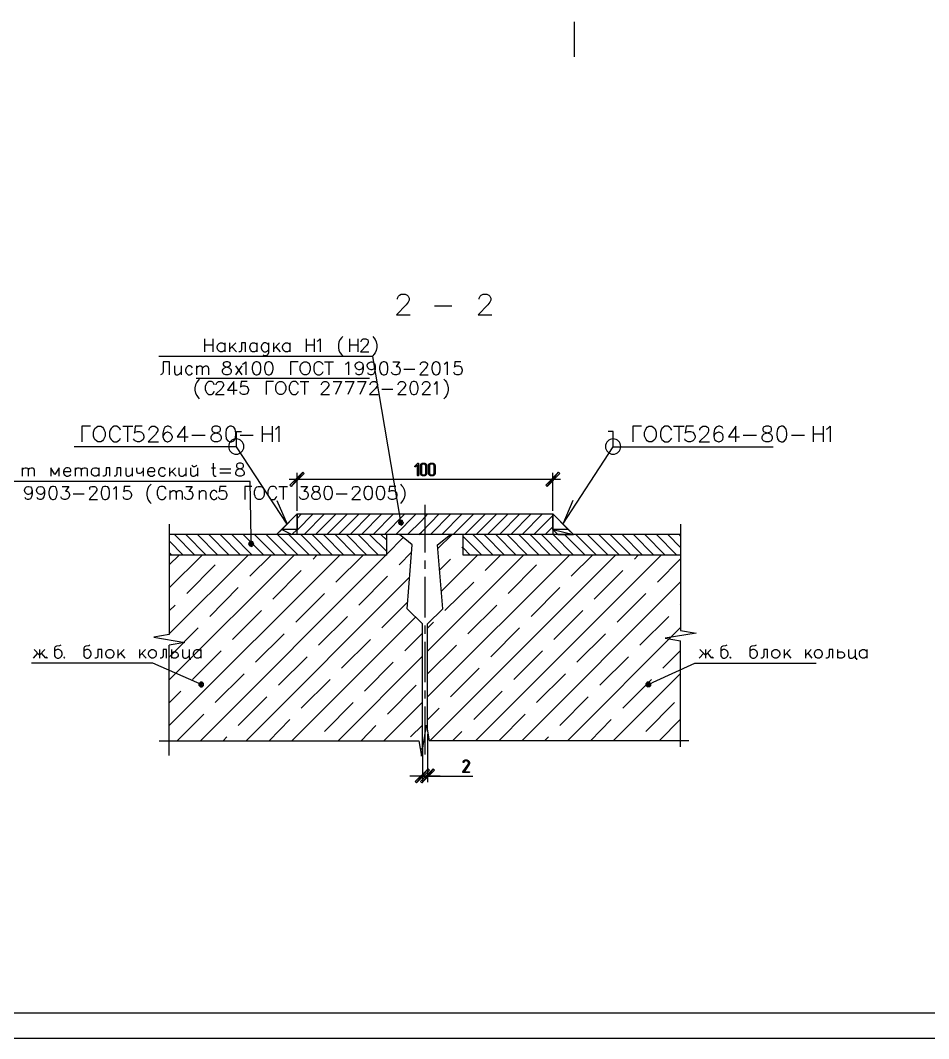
# Model space of a CAD drawing. Header units: millimetres. Extents: x 1 to 1188, y 1 to 840.
# Drawn here: x 806.7 to 984.4, y 0.7 to 200 of the extents above; entities that cross this region are included whole.
import ezdxf

# ---------------------------------------------------------------- set-up
doc = ezdxf.new("R2010")
doc.units = ezdxf.units.MM
doc.layers.add('GEOMETRY', color=7, linetype='Continuous')
doc.layers.add('TEXT_OUTLINE', color=7, linetype='Continuous')

msp = doc.modelspace()

# ---------------------------------------------------------------- linework, layer by layer
at = {"layer": 'GEOMETRY'}
for points in [[(1188.16, 0.71), (0.83, 0.71), (0.83, 840.05)], [(915.11, 199.65), (915.11, 192.86)], [(880.5, 145.42), (880.5, 145.61), (880.69, 145.99), (880.88, 146.18), (881.26, 146.38), (882.02, 146.38), (882.4, 146.18), (882.59, 145.99), (882.78, 145.61), (882.78, 145.23), (882.59, 144.85), (882.21, 144.28), (880.31, 142.37), (882.98, 142.37)], [(896.5, 145.42), (896.5, 145.61), (896.69, 145.99), (896.88, 146.18), (897.26, 146.38), (898.02, 146.38), (898.41, 146.18), (898.6, 145.99), (898.79, 145.61), (898.79, 145.23), (898.6, 144.85), (898.21, 144.28), (896.31, 142.37), (898.98, 142.37)], [(887.74, 144.09), (891.17, 144.09)], [(842.78, 137.68), (842.78, 135.13)], [(844.43, 135.13), (844.43, 137.68)], [(862.65, 137.68), (862.65, 135.13)], [(864.31, 135.13), (864.31, 137.68)], [(864.81, 137.17), (865.07, 137.29), (865.38, 137.68), (865.38, 135.13)], [(869.83, 138.12), (869.58, 137.87), (869.32, 137.55), (869.07, 137.04), (869, 136.47), (869, 135.96), (869.07, 135.39), (869.32, 134.94), (869.58, 134.56), (869.83, 134.31)], [(871.1, 137.68), (871.1, 135.13)], [(872.81, 135.13), (872.81, 137.68)], [(873.39, 137.04), (873.39, 137.17), (873.51, 137.42), (873.64, 137.55), (873.83, 137.68), (874.34, 137.68), (874.59, 137.55), (874.72, 137.42), (874.78, 137.17), (874.78, 136.91), (874.72, 136.72), (874.47, 136.34), (873.26, 135.13), (874.91, 135.13)], [(875.67, 138.12), (875.86, 137.87), (876.12, 137.55), (876.37, 137.04), (876.5, 136.47), (876.5, 135.96), (876.37, 135.39), (876.12, 134.94), (875.86, 134.56), (875.67, 134.31)], [(842.78, 136.47), (844.43, 136.47)], [(846.72, 135.52), (846.46, 135.26), (846.21, 135.13), (845.89, 135.13), (845.64, 135.26), (845.38, 135.52), (845.26, 135.9), (845.26, 136.09), (845.38, 136.47), (845.64, 136.72), (845.89, 136.85), (846.21, 136.85), (846.46, 136.72), (846.72, 136.47)], [(846.72, 136.85), (846.72, 135.13)], [(847.67, 136.85), (847.67, 135.13)], [(848.88, 136.85), (847.67, 135.64)], [(848.11, 136.09), (849, 135.13)], [(850.78, 135.13), (850.78, 136.85), (850.02, 136.85), (850.02, 135.64), (849.95, 135.26), (849.7, 135.13), (849.45, 135.13)], [(853, 135.52), (852.81, 135.26), (852.56, 135.13), (852.18, 135.13), (851.92, 135.26), (851.86, 135.39), (851.73, 135.52), (851.61, 135.9), (851.61, 136.09), (851.73, 136.47), (851.92, 136.72), (852.18, 136.85), (852.56, 136.85), (852.81, 136.72), (853, 136.47)], [(853, 136.85), (853, 135.13)], [(855.29, 136.47), (855.16, 136.6), (855.03, 136.72), (854.78, 136.85), (854.46, 136.85), (854.21, 136.72), (853.96, 136.47), (853.83, 136.09), (853.83, 135.9), (853.96, 135.52), (854.21, 135.26), (854.46, 135.13), (854.78, 135.13), (855.03, 135.26), (855.29, 135.52)], [(855.29, 136.85), (855.29, 134.94), (855.16, 134.56), (855.03, 134.44), (854.78, 134.31), (854.46, 134.31), (854.21, 134.44)], [(856.24, 136.85), (856.24, 135.13)], [(857.45, 136.85), (856.24, 135.64)], [(856.69, 136.09), (857.58, 135.13)], [(859.48, 135.52), (859.23, 135.26), (858.97, 135.13), (858.59, 135.13), (858.4, 135.26), (858.27, 135.39), (858.15, 135.52), (858.02, 135.9), (858.02, 136.09), (858.15, 136.47), (858.4, 136.72), (858.59, 136.85), (858.97, 136.85), (859.23, 136.72), (859.48, 136.47)], [(859.48, 136.85), (859.48, 135.13)], [(862.65, 136.47), (864.31, 136.47)], [(871.1, 136.47), (872.81, 136.47)], [(881.07, 102.18), (881.01, 102.69), (875.67, 134.18), (833.83, 134.18)], [(835.92, 130.63), (835.92, 133.17), (834.65, 133.17), (834.65, 131.13), (834.52, 130.88), (834.4, 130.75), (834.14, 130.63)], [(836.87, 132.34), (836.87, 131.13), (837, 130.75), (837.25, 130.63), (837.57, 130.63), (837.83, 130.75), (838.21, 131.13)], [(838.21, 132.34), (838.21, 130.63)], [(840.43, 131.96), (840.24, 132.21), (839.98, 132.34), (839.6, 132.34), (839.41, 132.21), (839.16, 131.96), (839.03, 131.58), (839.03, 131.39), (839.16, 131.01), (839.41, 130.75), (839.6, 130.63), (839.98, 130.63), (840.24, 130.75), (840.43, 131.01)], [(841.19, 132.34), (841.19, 130.63)], [(841.19, 131.83), (841.51, 132.21), (841.76, 132.34), (842.02, 132.34), (842.27, 132.21), (842.33, 131.83), (842.33, 130.63)], [(842.33, 131.83), (842.72, 132.21), (842.97, 132.34), (843.22, 132.34), (843.41, 132.21), (843.54, 131.83), (843.54, 130.63)], [(848.81, 132.34), (850.08, 130.63)], [(850.08, 132.34), (848.81, 130.63)], [(850.21, 132.66), (850.46, 132.79), (850.84, 133.17), (850.84, 130.63)], [(861.07, 133.17), (859.61, 133.17), (859.61, 130.63)], [(865.96, 132.53), (865.83, 132.79), (865.7, 132.91), (865.58, 133.04), (865.32, 133.17), (864.88, 133.17), (864.62, 133.04), (864.5, 132.91), (864.37, 132.79), (864.24, 132.53), (864.18, 132.21), (864.18, 131.58), (864.24, 131.26), (864.37, 131.01), (864.62, 130.75), (864.88, 130.63), (865.32, 130.63), (865.58, 130.75), (865.83, 131.01), (865.96, 131.26)], [(866.27, 133.17), (867.99, 133.17)], [(867.1, 133.17), (867.1, 130.63)], [(870.34, 132.66), (870.59, 132.79), (870.91, 133.17), (870.91, 130.63)], [(873.77, 132.34), (873.64, 131.96), (873.45, 131.71), (873.07, 131.58), (872.94, 131.58), (872.62, 131.71), (872.37, 131.96), (872.24, 132.34), (872.24, 132.47), (872.37, 132.79), (872.62, 133.04), (872.94, 133.17), (873.07, 133.17), (873.45, 133.04), (873.64, 132.79), (873.77, 132.34), (873.77, 131.71), (873.64, 131.13), (873.45, 130.75), (873.07, 130.63), (872.81, 130.63), (872.5, 130.75), (872.37, 131.01)], [(876.18, 132.34), (876.05, 131.96), (875.8, 131.71), (875.48, 131.58), (875.35, 131.58), (874.97, 131.71), (874.72, 131.96), (874.59, 132.34), (874.59, 132.47), (874.72, 132.79), (874.97, 133.04), (875.35, 133.17), (875.48, 133.17), (875.8, 133.04), (876.05, 132.79), (876.18, 132.34), (876.18, 131.71), (876.05, 131.13), (875.8, 130.75), (875.48, 130.63), (875.23, 130.63), (874.85, 130.75), (874.72, 131.01)], [(879.61, 133.17), (880.94, 133.17), (880.24, 132.21), (880.56, 132.21), (880.82, 132.09), (880.94, 131.96), (881.07, 131.58), (881.07, 131.39), (880.94, 131.01), (880.69, 130.75), (880.31, 130.63), (879.99, 130.63), (879.61, 130.75), (879.48, 130.88), (879.36, 131.13)], [(881.77, 131.71), (883.93, 131.71)], [(885.01, 132.53), (885.01, 132.66), (885.07, 132.91), (885.2, 133.04), (885.45, 133.17), (885.96, 133.17), (886.15, 133.04), (886.28, 132.91), (886.4, 132.66), (886.4, 132.47), (886.28, 132.21), (886.02, 131.83), (884.88, 130.63), (886.53, 130.63)], [(889.64, 132.66), (889.83, 132.79), (890.21, 133.17), (890.21, 130.63)], [(892.94, 133.17), (891.74, 133.17), (891.67, 132.09), (891.74, 132.21), (892.12, 132.34), (892.5, 132.34), (892.82, 132.21), (893.07, 131.96), (893.2, 131.58), (893.2, 131.39), (893.07, 131.01), (892.82, 130.75), (892.5, 130.63), (892.12, 130.63), (891.74, 130.75), (891.67, 130.88), (891.55, 131.13)], [(841.7, 129.74), (841.51, 129.48), (841.26, 129.17), (841, 128.66), (840.87, 128.09), (840.87, 127.58), (841, 127.01), (841.26, 126.56), (841.51, 126.18), (841.7, 125.93)], [(841.13, 129.93), (875.04, 129.93)], [(889.58, 129.74), (889.83, 129.48), (890.09, 129.17), (890.28, 128.66), (890.4, 128.09), (890.4, 127.58), (890.28, 127.01), (890.09, 126.56), (889.83, 126.18), (889.58, 125.93)], [(844.68, 128.66), (844.56, 128.91), (844.43, 129.04), (844.37, 129.17), (844.11, 129.29), (843.6, 129.29), (843.41, 129.17), (843.29, 129.04), (843.16, 128.91), (843.03, 128.66), (842.91, 128.34), (842.91, 127.71), (843.03, 127.39), (843.16, 127.13), (843.41, 126.88), (843.6, 126.75), (844.11, 126.75), (844.37, 126.88), (844.56, 127.13), (844.68, 127.39)], [(845.07, 128.66), (845.07, 128.78), (845.19, 129.04), (845.32, 129.17), (845.51, 129.29), (846.02, 129.29), (846.27, 129.17), (846.33, 129.04), (846.46, 128.78), (846.46, 128.53), (846.33, 128.34), (846.14, 127.96), (844.94, 126.75), (846.59, 126.75)], [(848.49, 126.75), (848.49, 129.29), (847.29, 127.58), (849.13, 127.58)], [(851.1, 129.29), (849.95, 129.29), (849.83, 128.21), (849.95, 128.34), (850.27, 128.47), (850.65, 128.47), (851.03, 128.34), (851.23, 128.09), (851.35, 127.71), (851.35, 127.52), (851.23, 127.13), (851.03, 126.88), (850.65, 126.75), (850.27, 126.75), (849.95, 126.88), (849.83, 127.01), (849.7, 127.26)], [(856.24, 129.29), (854.84, 129.29), (854.84, 126.75)], [(861.13, 128.66), (861, 128.91), (860.75, 129.17), (860.56, 129.29), (860.05, 129.29), (859.8, 129.17), (859.67, 129.04), (859.61, 128.91), (859.48, 128.66), (859.35, 128.34), (859.35, 127.71), (859.48, 127.39), (859.61, 127.13), (859.8, 126.88), (860.05, 126.75), (860.56, 126.75), (860.75, 126.88), (861, 127.13), (861.13, 127.39)], [(861.51, 129.29), (863.16, 129.29)], [(862.34, 129.29), (862.34, 126.75)], [(865.64, 128.66), (865.64, 128.78), (865.77, 129.04), (865.89, 129.17), (866.15, 129.29), (866.59, 129.29), (866.85, 129.17), (866.97, 129.04), (867.1, 128.78), (867.1, 128.53), (866.97, 128.34), (866.72, 127.96), (865.51, 126.75), (867.23, 126.75)], [(867.93, 129.29), (869.58, 129.29), (868.37, 126.75)], [(870.28, 129.29), (871.99, 129.29), (870.78, 126.75)], [(872.69, 129.29), (874.34, 129.29), (873.13, 126.75)], [(875.16, 128.66), (875.16, 128.78), (875.29, 129.04), (875.42, 129.17), (875.67, 129.29), (876.12, 129.29), (876.37, 129.17), (876.5, 129.04), (876.63, 128.78), (876.63, 128.53), (876.5, 128.34), (876.24, 127.96), (875.04, 126.75), (876.75, 126.75)], [(877.45, 127.83), (879.61, 127.83)], [(880.63, 128.66), (880.63, 128.78), (880.75, 129.04), (880.88, 129.17), (881.13, 129.29), (881.58, 129.29), (881.83, 129.17), (881.96, 129.04), (882.09, 128.78), (882.09, 128.53), (881.96, 128.34), (881.7, 127.96), (880.56, 126.75), (882.21, 126.75)], [(885.39, 128.66), (885.39, 128.78), (885.51, 129.04), (885.64, 129.17), (885.9, 129.29), (886.34, 129.29), (886.59, 129.17), (886.72, 129.04), (886.85, 128.78), (886.85, 128.53), (886.72, 128.34), (886.47, 127.96), (885.32, 126.75), (886.98, 126.75)], [(887.67, 128.78), (887.93, 128.91), (888.24, 129.29), (888.24, 126.75)], [(820.49, 120.53), (818.78, 120.53), (818.78, 117.48)], [(826.33, 119.77), (826.21, 120.09), (826.02, 120.21), (825.89, 120.34), (825.63, 120.53), (825.06, 120.53), (824.74, 120.34), (824.62, 120.21), (824.49, 120.09), (824.3, 119.77), (824.17, 119.39), (824.17, 118.63), (824.3, 118.24), (824.49, 117.93), (824.74, 117.67), (825.06, 117.48), (825.63, 117.48), (825.89, 117.67), (826.21, 117.93), (826.33, 118.24)], [(826.78, 120.53), (828.75, 120.53)], [(827.73, 120.53), (827.73, 117.48)], [(830.59, 120.53), (829.19, 120.53), (829.06, 119.2), (829.19, 119.39), (829.63, 119.51), (830.02, 119.51), (830.46, 119.39), (830.78, 119.07), (830.9, 118.63), (830.9, 118.37), (830.78, 117.93), (830.46, 117.67), (830.02, 117.48), (829.63, 117.48), (829.19, 117.67), (829.06, 117.8), (828.87, 118.05)], [(831.92, 119.77), (831.92, 119.96), (832.05, 120.21), (832.18, 120.34), (832.49, 120.53), (833.06, 120.53), (833.32, 120.34), (833.44, 120.21), (833.63, 119.96), (833.63, 119.64), (833.44, 119.39), (833.19, 118.94), (831.73, 117.48), (833.76, 117.48)], [(836.3, 120.09), (836.18, 120.34), (835.73, 120.53), (835.48, 120.53), (835.03, 120.34), (834.78, 119.96), (834.59, 119.2), (834.59, 118.5), (834.78, 117.93), (835.03, 117.67), (835.48, 117.48), (835.6, 117.48), (836.05, 117.67), (836.3, 117.93), (836.49, 118.37), (836.49, 118.5), (836.3, 118.94), (836.05, 119.2), (835.6, 119.39), (835.48, 119.39), (835.03, 119.2), (834.78, 118.94), (834.59, 118.5)], [(838.91, 117.48), (838.91, 120.53), (837.44, 118.5), (839.6, 118.5)], [(854.02, 120.53), (854.02, 117.48)], [(856.05, 117.48), (856.05, 120.53)], [(856.62, 119.96), (856.88, 120.09), (857.32, 120.53), (857.32, 117.48)], [(928.25, 120.53), (926.54, 120.53), (926.54, 117.48)], [(934.16, 119.77), (933.97, 120.09), (933.84, 120.21), (933.71, 120.34), (933.39, 120.53), (932.82, 120.53), (932.57, 120.34), (932.44, 120.21), (932.25, 120.09), (932.12, 119.77), (932, 119.39), (932, 118.63), (932.12, 118.24), (932.25, 117.93), (932.57, 117.67), (932.82, 117.48), (933.39, 117.48), (933.71, 117.67), (933.97, 117.93), (934.16, 118.24)], [(934.54, 120.53), (936.57, 120.53)], [(935.55, 120.53), (935.55, 117.48)], [(938.41, 120.53), (937.01, 120.53), (936.82, 119.2), (937.01, 119.39), (937.39, 119.51), (937.84, 119.51), (938.28, 119.39), (938.54, 119.07), (938.73, 118.63), (938.73, 118.37), (938.54, 117.93), (938.28, 117.67), (937.84, 117.48), (937.39, 117.48), (937.01, 117.67), (936.82, 117.8), (936.7, 118.05)], [(939.68, 119.77), (939.68, 119.96), (939.87, 120.21), (940, 120.34), (940.25, 120.53), (940.82, 120.53), (941.14, 120.34), (941.27, 120.21), (941.39, 119.96), (941.39, 119.64), (941.27, 119.39), (941.01, 118.94), (939.55, 117.48), (941.58, 117.48)], [(944.13, 120.09), (944, 120.34), (943.55, 120.53), (943.3, 120.53), (942.86, 120.34), (942.54, 119.96), (942.41, 119.2), (942.41, 118.5), (942.54, 117.93), (942.86, 117.67), (943.3, 117.48), (943.43, 117.48), (943.87, 117.67), (944.13, 117.93), (944.25, 118.37), (944.25, 118.5), (944.13, 118.94), (943.87, 119.2), (943.43, 119.39), (943.3, 119.39), (942.86, 119.2), (942.54, 118.94), (942.41, 118.5)], [(946.73, 117.48), (946.73, 120.53), (945.27, 118.5), (947.43, 118.5)], [(961.84, 120.53), (961.84, 117.48)], [(963.87, 117.48), (963.87, 120.53)], [(964.44, 119.96), (964.7, 120.09), (965.14, 120.53), (965.14, 117.48)], [(840.3, 118.82), (842.91, 118.82)], [(849, 116.53), (849, 119.51), (850.02, 119.51)], [(849.76, 118.82), (852.3, 118.82)], [(854.02, 119.07), (856.05, 119.07)], [(922.73, 116.53), (922.73, 119.51), (921.71, 119.51)], [(948.13, 118.82), (950.73, 118.82)], [(957.59, 118.82), (960.13, 118.82)], [(961.84, 119.07), (963.87, 119.07)], [(856.94, 105.99), (858.91, 101.35), (849, 116.53), (817.25, 116.53)], [(914.85, 105.99), (912.88, 101.35), (922.73, 116.53), (954.03, 116.53)], [(807.09, 112.4), (807.09, 110.75)], [(807.09, 111.96), (807.41, 112.34), (807.66, 112.4), (807.92, 112.4), (808.17, 112.34), (808.3, 111.96), (808.3, 110.75)], [(808.3, 111.96), (808.62, 112.34), (808.87, 112.4), (809.12, 112.4), (809.31, 112.34), (809.44, 111.96), (809.44, 110.75)], [(814.33, 110.75), (814.33, 112.4), (813.51, 111.13), (812.68, 112.4), (812.68, 110.75)], [(815.16, 111.7), (816.62, 111.7), (816.62, 111.96), (816.49, 112.21), (816.36, 112.34), (816.11, 112.4), (815.79, 112.4), (815.54, 112.34), (815.28, 112.08), (815.16, 111.7), (815.16, 111.45), (815.28, 111.13), (815.54, 110.88), (815.79, 110.75), (816.11, 110.75), (816.36, 110.88), (816.62, 111.13)], [(817.44, 112.4), (817.44, 110.75)], [(817.44, 111.96), (817.82, 112.34), (818.01, 112.4), (818.27, 112.4), (818.52, 112.34), (818.65, 111.96), (818.65, 110.75)], [(818.65, 111.96), (818.97, 112.34), (819.22, 112.4), (819.48, 112.4), (819.73, 112.34), (819.79, 111.96), (819.79, 110.75)], [(822.08, 111.13), (821.82, 110.88), (821.63, 110.75), (821.25, 110.75), (821, 110.88), (820.74, 111.13), (820.68, 111.45), (820.68, 111.7), (820.74, 112.08), (821, 112.34), (821.25, 112.4), (821.63, 112.4), (821.82, 112.34), (822.08, 112.08)], [(822.08, 112.4), (822.08, 110.75)], [(824.24, 110.75), (824.24, 112.4), (823.54, 112.4), (823.54, 111.26), (823.41, 110.88), (823.16, 110.75), (822.9, 110.75)], [(826.4, 110.75), (826.4, 112.4), (825.63, 112.4), (825.63, 111.26), (825.51, 110.88), (825.32, 110.75), (825.06, 110.75)], [(827.35, 112.4), (827.35, 111.26), (827.41, 110.88), (827.67, 110.75), (828.05, 110.75), (828.3, 110.88), (828.62, 111.26)], [(828.62, 112.4), (828.62, 110.75)], [(829.44, 112.4), (829.44, 111.83), (829.57, 111.45), (829.83, 111.39), (830.21, 111.39), (830.4, 111.45), (830.78, 111.83)], [(830.78, 112.4), (830.78, 110.75)], [(831.6, 111.7), (833.06, 111.7), (833.06, 111.96), (832.94, 112.21), (832.81, 112.34), (832.56, 112.4), (832.18, 112.4), (831.98, 112.34), (831.73, 112.08), (831.6, 111.7), (831.6, 111.45), (831.73, 111.13), (831.98, 110.88), (832.18, 110.75), (832.56, 110.75), (832.81, 110.88), (833.06, 111.13)], [(835.16, 112.08), (834.97, 112.34), (834.71, 112.4), (834.33, 112.4), (834.08, 112.34), (833.89, 112.08), (833.76, 111.7), (833.76, 111.45), (833.89, 111.13), (834.08, 110.88), (834.33, 110.75), (834.71, 110.75), (834.97, 110.88), (835.16, 111.13)], [(835.92, 112.4), (835.92, 110.75)], [(837.06, 112.4), (835.92, 111.26)], [(836.37, 111.7), (837.19, 110.75)], [(837.76, 112.4), (837.76, 111.26), (837.89, 110.88), (838.14, 110.75), (838.53, 110.75), (838.72, 110.88), (839.1, 111.26)], [(839.1, 112.4), (839.1, 110.75)], [(840.05, 112.4), (840.05, 111.26), (840.18, 110.88), (840.43, 110.75), (840.75, 110.75), (841, 110.88), (841.38, 111.26)], [(840.3, 112.91), (840.43, 112.78), (840.62, 112.66), (840.87, 112.66), (841.13, 112.78), (841.26, 112.91)], [(841.38, 112.4), (841.38, 110.75)], [(844.11, 112.4), (844.94, 112.4)], [(844.43, 113.29), (844.43, 111.26), (844.56, 110.88), (844.81, 110.75), (845.07, 110.75)], [(845.76, 112.21), (847.92, 112.21)], [(851.86, 98.05), (851.86, 98.56), (851.67, 109.73), (785.63, 109.73)], [(845.76, 111.45), (847.92, 111.45)], [(859.35, 110.18), (912.38, 110.18)], [(860.88, 103.96), (860.88, 111.45)], [(910.91, 103.96), (910.91, 111.45)], [(809.06, 107.96), (808.93, 107.58), (808.74, 107.32), (808.36, 107.19), (808.23, 107.19), (807.92, 107.32), (807.66, 107.58), (807.54, 107.96), (807.54, 108.02), (807.66, 108.4), (807.92, 108.66), (808.23, 108.78), (808.36, 108.78), (808.74, 108.66), (808.93, 108.4), (809.06, 107.96), (809.06, 107.32), (808.93, 106.75), (808.74, 106.37), (808.36, 106.24), (808.11, 106.24), (807.79, 106.37), (807.66, 106.62)], [(811.47, 107.96), (811.35, 107.58), (811.09, 107.32), (810.78, 107.19), (810.65, 107.19), (810.27, 107.32), (810.01, 107.58), (809.89, 107.96), (809.89, 108.02), (810.01, 108.4), (810.27, 108.66), (810.65, 108.78), (810.78, 108.78), (811.09, 108.66), (811.35, 108.4), (811.47, 107.96), (811.47, 107.32), (811.35, 106.75), (811.09, 106.37), (810.78, 106.24), (810.52, 106.24), (810.14, 106.37), (810.01, 106.62)], [(814.9, 108.78), (816.24, 108.78), (815.54, 107.83), (815.86, 107.83), (816.11, 107.7), (816.24, 107.58), (816.36, 107.19), (816.36, 107), (816.24, 106.62), (815.98, 106.37), (815.6, 106.24), (815.28, 106.24), (814.9, 106.37), (814.78, 106.5), (814.65, 106.75)], [(820.3, 108.15), (820.3, 108.28), (820.36, 108.53), (820.49, 108.66), (820.74, 108.78), (821.25, 108.78), (821.44, 108.66), (821.57, 108.53), (821.7, 108.28), (821.7, 108.02), (821.57, 107.83), (821.32, 107.45), (820.17, 106.24), (821.82, 106.24)], [(824.94, 108.28), (825.13, 108.4), (825.51, 108.78), (825.51, 106.24)], [(828.24, 108.78), (827.03, 108.78), (826.97, 107.7), (827.03, 107.83), (827.41, 107.96), (827.79, 107.96), (828.11, 107.83), (828.36, 107.58), (828.49, 107.19), (828.49, 107), (828.36, 106.62), (828.11, 106.37), (827.79, 106.24), (827.41, 106.24), (827.03, 106.37), (826.97, 106.5), (826.84, 106.75)], [(832.3, 109.23), (832.05, 108.97), (831.79, 108.66), (831.6, 108.15), (831.48, 107.58), (831.48, 107.07), (831.6, 106.5), (831.79, 105.99), (832.05, 105.67), (832.3, 105.42)], [(835.29, 108.15), (835.16, 108.4), (834.91, 108.66), (834.65, 108.78), (834.21, 108.78), (833.95, 108.66), (833.83, 108.53), (833.7, 108.4), (833.63, 108.15), (833.51, 107.83), (833.51, 107.19), (833.63, 106.88), (833.7, 106.62), (833.95, 106.37), (834.21, 106.24), (834.65, 106.24), (834.91, 106.37), (835.16, 106.62), (835.29, 106.88)], [(835.98, 107.96), (835.98, 106.24)], [(835.98, 107.45), (836.37, 107.83), (836.56, 107.96), (836.81, 107.96), (837.06, 107.83), (837.19, 107.45), (837.19, 106.24)], [(837.19, 107.45), (837.51, 107.83), (837.76, 107.96), (838.02, 107.96), (838.27, 107.83), (838.4, 107.45), (838.4, 106.24)], [(839.1, 108.78), (840.37, 108.78), (839.67, 107.83), (840.05, 107.83), (840.3, 107.7), (840.37, 107.58), (840.49, 107.19), (840.49, 107), (840.37, 106.62), (840.18, 106.37), (839.79, 106.24), (839.41, 106.24), (839.1, 106.37), (838.97, 106.5), (838.84, 106.75)], [(841.7, 107.96), (841.7, 106.24)], [(841.7, 107.45), (842.08, 107.83), (842.27, 107.96), (842.65, 107.96), (842.91, 107.83), (843.03, 107.58), (843.03, 106.24)], [(845.26, 107.58), (845.07, 107.83), (844.81, 107.96), (844.43, 107.96), (844.18, 107.83), (843.99, 107.58), (843.86, 107.19), (843.86, 107), (843.99, 106.62), (844.18, 106.37), (844.43, 106.24), (844.81, 106.24), (845.07, 106.37), (845.26, 106.62)], [(846.97, 108.78), (845.76, 108.78), (845.64, 107.7), (845.76, 107.83), (846.08, 107.96), (846.46, 107.96), (846.84, 107.83), (847.03, 107.58), (847.16, 107.19), (847.16, 107), (847.03, 106.62), (846.84, 106.37), (846.46, 106.24), (846.08, 106.24), (845.76, 106.37), (845.64, 106.5), (845.51, 106.75)], [(852.05, 108.78), (850.65, 108.78), (850.65, 106.24)], [(856.94, 108.15), (856.81, 108.4), (856.69, 108.53), (856.56, 108.66), (856.37, 108.78), (855.86, 108.78), (855.61, 108.66), (855.54, 108.53), (855.42, 108.4), (855.29, 108.15), (855.16, 107.83), (855.16, 107.19), (855.29, 106.88), (855.42, 106.62), (855.61, 106.37), (855.86, 106.24), (856.37, 106.24), (856.56, 106.37), (856.81, 106.62), (856.94, 106.88)], [(857.32, 108.78), (858.97, 108.78)], [(858.15, 108.78), (858.15, 106.24)], [(861.58, 108.78), (862.91, 108.78), (862.21, 107.83), (862.53, 107.83), (862.78, 107.7), (862.91, 107.58), (863.04, 107.19), (863.04, 107), (862.91, 106.62), (862.65, 106.37), (862.27, 106.24), (861.96, 106.24), (861.58, 106.37), (861.45, 106.5), (861.32, 106.75)], [(871.73, 108.15), (871.73, 108.28), (871.8, 108.53), (871.93, 108.66), (872.18, 108.78), (872.69, 108.78), (872.88, 108.66), (873.01, 108.53), (873.13, 108.28), (873.13, 108.02), (873.01, 107.83), (872.75, 107.45), (871.61, 106.24), (873.26, 106.24)], [(880.18, 108.78), (878.97, 108.78), (878.85, 107.7), (878.97, 107.83), (879.36, 107.96), (879.67, 107.96), (880.05, 107.83), (880.31, 107.58), (880.37, 107.19), (880.37, 107), (880.31, 106.62), (880.05, 106.37), (879.67, 106.24), (879.36, 106.24), (878.97, 106.37), (878.85, 106.5), (878.72, 106.75)], [(881.13, 109.23), (881.32, 108.97), (881.58, 108.66), (881.83, 108.15), (881.96, 107.58), (881.96, 107.07), (881.83, 106.5), (881.58, 105.99), (881.32, 105.67), (881.13, 105.42)], [(817.06, 107.32), (819.22, 107.32)], [(868.5, 107.32), (870.66, 107.32)], [(885.9, 95.83), (885.9, 105.16)], [(860.88, 102.5), (861.77, 103.38)], [(860.88, 100.21), (863.99, 103.38)], [(862.27, 99.38), (866.27, 103.38)], [(864.5, 99.38), (868.5, 103.38)], [(866.72, 99.38), (870.72, 103.38)], [(869, 99.38), (873.01, 103.38)], [(871.23, 99.38), (875.23, 103.38)], [(873.45, 99.38), (877.45, 103.38)], [(875.74, 99.38), (879.74, 103.38)], [(877.96, 99.38), (881.96, 103.38)], [(880.18, 99.38), (884.18, 103.38)], [(882.47, 99.38), (885.2, 102.05), (886.47, 103.38)], [(884.69, 99.38), (885.2, 99.83), (888.69, 103.38)], [(886.98, 99.38), (890.98, 103.38)], [(889.2, 99.38), (893.2, 103.38)], [(891.42, 99.38), (895.42, 103.38)], [(893.71, 99.38), (897.71, 103.38)], [(895.93, 99.38), (899.93, 103.38)], [(898.15, 99.38), (902.15, 103.38)], [(900.44, 99.38), (904.44, 103.38)], [(902.66, 99.38), (906.66, 103.38)], [(904.88, 99.38), (908.88, 103.38)], [(907.17, 99.38), (910.91, 103.07)], [(835.86, 101.35), (835.86, 79.76), (832.87, 79.26), (838.91, 78.24), (835.86, 77.73)], [(909.39, 99.38), (910.91, 100.84)], [(935.87, 101.35), (935.87, 80.59), (938.92, 80.08), (932.89, 79.06), (935.87, 78.56)], [(880.88, 99.38), (835.86, 99.38)], [(838.59, 95.32), (835.86, 98.11)], [(840.87, 95.32), (836.87, 99.38)], [(843.1, 95.32), (839.1, 99.38)], [(845.38, 95.32), (841.38, 99.38)], [(847.61, 95.32), (843.6, 99.38)], [(849.83, 95.32), (845.83, 99.38)], [(852.11, 95.32), (848.11, 99.38)], [(854.34, 95.32), (850.34, 99.38)], [(856.56, 95.32), (852.56, 99.38)], [(858.84, 95.32), (854.84, 99.38)], [(861.07, 95.32), (857.07, 99.38)], [(863.29, 95.32), (859.29, 99.38)], [(865.58, 95.32), (861.58, 99.38)], [(867.8, 95.32), (863.8, 99.38)], [(870.02, 95.32), (866.02, 99.38)], [(872.31, 95.32), (868.31, 99.38)], [(874.53, 95.32), (870.53, 99.38)], [(876.82, 95.32), (872.81, 99.38)], [(878.4, 96.02), (875.04, 99.38)], [(878.4, 98.24), (877.26, 99.38)], [(878.4, 95.32), (878.4, 99.38)], [(881.64, 98.75), (878.4, 95.51)], [(885.39, 57.09), (885.39, 81.86), (882.4, 84.84), (883.36, 97.35), (880.88, 99.38)], [(886.4, 60.9), (886.4, 81.86), (889.39, 84.84), (888.37, 97.35), (890.91, 99.38)], [(891.23, 99.38), (888.44, 96.59)], [(935.87, 99.38), (890.91, 99.38)], [(893.39, 95.32), (893.39, 99.38)], [(897.01, 95.32), (893.39, 98.94)], [(899.23, 95.32), (895.23, 99.38)], [(901.45, 95.32), (897.45, 99.38)], [(903.74, 95.32), (899.74, 99.38)], [(905.96, 95.32), (901.96, 99.38)], [(908.25, 95.32), (904.25, 99.38)], [(910.47, 95.32), (906.47, 99.38)], [(912.69, 95.32), (908.69, 99.38)], [(914.98, 95.32), (910.98, 99.38)], [(917.2, 95.32), (913.2, 99.38)], [(919.42, 95.32), (915.42, 99.38)], [(921.71, 95.32), (917.71, 99.38)], [(923.93, 95.32), (919.93, 99.38)], [(926.15, 95.32), (922.15, 99.38)], [(928.44, 95.32), (924.44, 99.38)], [(930.66, 95.32), (926.66, 99.38)], [(932.89, 95.32), (928.88, 99.38)], [(935.17, 95.32), (931.17, 99.38)], [(935.87, 96.84), (933.39, 99.38)], [(935.87, 99.13), (935.68, 99.38)], [(836.37, 95.32), (835.86, 95.83)], [(883.29, 95.89), (880.82, 93.42)], [(893.39, 97.03), (893.13, 96.78)], [(894.72, 95.32), (893.39, 96.72)], [(869.26, 95.32), (835.86, 61.98)], [(860.31, 95.32), (835.86, 70.94)], [(851.29, 95.32), (835.86, 79.95)], [(842.33, 95.32), (835.86, 88.91)], [(837.83, 95.32), (835.86, 93.42)], [(878.4, 95.32), (835.86, 95.32)], [(878.21, 95.32), (841.95, 59)], [(855.8, 95.32), (851.61, 91.19)], [(864.75, 95.32), (863.99, 94.56)], [(873.77, 95.32), (868.43, 90.05)], [(885.9, 92.65), (885.9, 94.24)], [(914.15, 95.32), (886.4, 67.57)], [(905.2, 95.32), (886.4, 76.53)], [(923.17, 95.32), (886.85, 59)], [(890.91, 94.56), (888.75, 92.4)], [(896.18, 95.32), (889.13, 88.27)], [(935.87, 95.32), (893.39, 95.32)], [(932.12, 95.32), (895.8, 59)], [(900.69, 95.32), (897.64, 92.34)], [(918.66, 95.32), (914.47, 91.19)], [(927.62, 95.32), (926.85, 94.56)], [(935.87, 94.62), (931.36, 90.05)], [(844.88, 93.42), (839.29, 87.83)], [(861.7, 92.34), (856.11, 86.68)], [(907.74, 93.42), (902.15, 87.83)], [(924.57, 92.34), (918.98, 86.68)], [(882.85, 91), (850.91, 59)], [(878.59, 91.19), (872.94, 85.54)], [(885.9, 83.13), (885.9, 91.07)], [(895.42, 90.05), (889.77, 84.46)], [(935.87, 90.11), (904.82, 59)], [(849.38, 88.97), (843.79, 83.32)], [(866.21, 87.83), (860.62, 82.18)], [(912.25, 88.97), (906.66, 83.32)], [(929.08, 87.83), (923.49, 82.18)], [(882.47, 86.11), (877.45, 81.1)], [(837, 85.54), (835.86, 84.4)], [(853.89, 84.46), (848.24, 78.81)], [(899.93, 85.54), (894.28, 79.95)], [(916.76, 84.46), (911.11, 78.81)], [(935.87, 85.61), (935.81, 85.54)], [(884.05, 83.19), (859.86, 59)], [(870.72, 83.32), (865.07, 77.73)], [(887.55, 82.18), (886.4, 81.03)], [(933.58, 83.32), (927.93, 77.73)], [(841.51, 81.1), (835.92, 75.44)], [(858.34, 79.95), (852.75, 74.37)], [(885.39, 80.02), (881.96, 76.59)], [(885.9, 79.95), (885.9, 81.54)], [(904.37, 81.1), (898.79, 75.44)], [(935.87, 81.16), (913.77, 59)], [(921.2, 79.95), (915.61, 74.37)], [(835.86, 56.14), (835.86, 77.73)], [(875.23, 78.81), (869.58, 73.22)], [(885.9, 70.43), (885.9, 78.37)], [(892.06, 77.73), (886.4, 72.08)], [(935.87, 57.79), (935.87, 78.56)], [(809.31, 75.19), (810.14, 76.14)], [(811.54, 76.84), (810.46, 75.76), (809.44, 76.84)], [(810.46, 76.84), (810.46, 75.19)], [(810.84, 76.14), (811.66, 75.19)], [(814.65, 77.67), (814.39, 77.54), (813.82, 77.48), (813.57, 77.35), (813.44, 77.1), (813.44, 75.64), (813.57, 75.44), (813.7, 75.32), (813.95, 75.19), (814.27, 75.19), (814.52, 75.32), (814.78, 75.57), (814.9, 75.89), (814.9, 76.14), (814.78, 76.53), (814.65, 76.59), (814.52, 76.72), (814.27, 76.84), (813.95, 76.84), (813.7, 76.72), (813.44, 76.53)], [(820.36, 77.67), (820.11, 77.54), (819.54, 77.48), (819.28, 77.35), (819.16, 77.1), (819.16, 75.64), (819.28, 75.44), (819.41, 75.32), (819.67, 75.19), (819.98, 75.19), (820.24, 75.32), (820.49, 75.57), (820.62, 75.89), (820.62, 76.14), (820.49, 76.53), (820.36, 76.59), (820.24, 76.72), (819.98, 76.84), (819.67, 76.84), (819.41, 76.72), (819.16, 76.53)], [(822.65, 75.19), (822.65, 76.84), (821.89, 76.84), (821.89, 75.64), (821.82, 75.32), (821.57, 75.19), (821.32, 75.19)], [(825.83, 76.84), (825.83, 75.19)], [(827.03, 76.84), (825.83, 75.64)], [(826.33, 76.14), (827.16, 75.19)], [(830.02, 76.84), (830.02, 75.19)], [(831.22, 76.84), (830.02, 75.64)], [(830.46, 76.14), (831.35, 75.19)], [(835.35, 75.19), (835.35, 76.84), (834.65, 76.84), (834.65, 75.64), (834.52, 75.32), (834.27, 75.19), (834.08, 75.19)], [(836.3, 76.84), (836.3, 75.19)], [(836.3, 76.14), (836.43, 76.27), (836.68, 76.4), (837.13, 76.4), (837.38, 76.27), (837.51, 76.14), (837.64, 75.89), (837.64, 75.64), (837.51, 75.44), (837.38, 75.32), (837.13, 75.19), (836.68, 75.19), (836.43, 75.32), (836.3, 75.44)], [(838.46, 76.84), (838.46, 75.64), (838.59, 75.32), (838.84, 75.19), (839.16, 75.19), (839.41, 75.32), (839.79, 75.64)], [(839.79, 76.84), (839.79, 75.19), (839.98, 75.19), (839.98, 74.81)], [(846.02, 76.59), (840.43, 71)], [(842.02, 75.57), (841.83, 75.32), (841.57, 75.19), (841.19, 75.19), (840.94, 75.32), (840.87, 75.44), (840.75, 75.57), (840.62, 75.89), (840.62, 76.14), (840.75, 76.53), (840.94, 76.72), (841.19, 76.84), (841.57, 76.84), (841.83, 76.72), (842.02, 76.53)], [(842.02, 76.84), (842.02, 75.19)], [(908.88, 76.59), (903.29, 71)], [(935.87, 76.65), (932.44, 73.22)], [(939.55, 75.19), (940.44, 76.14)], [(941.84, 76.84), (940.76, 75.76), (939.68, 76.84)], [(940.76, 76.84), (940.76, 75.19)], [(941.14, 76.14), (941.97, 75.19)], [(944.95, 77.67), (944.7, 77.54), (944.13, 77.48), (943.87, 77.35), (943.74, 77.1), (943.74, 75.64), (943.87, 75.44), (944, 75.32), (944.25, 75.19), (944.57, 75.19), (944.82, 75.32), (945.08, 75.57), (945.2, 75.89), (945.2, 76.14), (945.08, 76.53), (944.95, 76.59), (944.82, 76.72), (944.57, 76.84), (944.25, 76.84), (944, 76.72), (943.74, 76.53)], [(950.67, 77.67), (950.41, 77.54), (949.84, 77.48), (949.59, 77.35), (949.46, 77.1), (949.46, 75.64), (949.59, 75.44), (949.71, 75.32), (949.97, 75.19), (950.28, 75.19), (950.54, 75.32), (950.79, 75.57), (950.92, 75.89), (950.92, 76.14), (950.79, 76.53), (950.67, 76.59), (950.54, 76.72), (950.28, 76.84), (949.97, 76.84), (949.71, 76.72), (949.46, 76.53)], [(952.89, 75.19), (952.89, 76.84), (952.19, 76.84), (952.19, 75.64), (952.06, 75.32), (951.87, 75.19), (951.62, 75.19)], [(956.13, 76.84), (956.13, 75.19)], [(957.33, 76.84), (956.13, 75.64)], [(956.63, 76.14), (957.46, 75.19)], [(960.32, 76.84), (960.32, 75.19)], [(961.46, 76.84), (960.32, 75.64)], [(960.76, 76.14), (961.59, 75.19)], [(965.65, 75.19), (965.65, 76.84), (964.95, 76.84), (964.95, 75.64), (964.83, 75.32), (964.57, 75.19), (964.32, 75.19)], [(966.6, 76.84), (966.6, 75.19)], [(966.6, 76.14), (966.73, 76.27), (966.98, 76.4), (967.43, 76.4), (967.68, 76.27), (967.81, 76.14), (967.94, 75.89), (967.94, 75.64), (967.81, 75.44), (967.68, 75.32), (967.43, 75.19), (966.98, 75.19), (966.73, 75.32), (966.6, 75.44)], [(968.76, 76.84), (968.76, 75.64), (968.89, 75.32), (969.08, 75.19), (969.46, 75.19), (969.72, 75.32), (970.03, 75.64)], [(970.03, 76.84), (970.03, 75.19), (970.29, 75.19), (970.29, 74.81)], [(972.32, 75.57), (972.07, 75.32), (971.88, 75.19), (971.49, 75.19), (971.24, 75.32), (971.11, 75.44), (970.99, 75.57), (970.92, 75.89), (970.92, 76.14), (970.99, 76.53), (971.24, 76.72), (971.49, 76.84), (971.88, 76.84), (972.07, 76.72), (972.32, 76.53)], [(972.32, 76.84), (972.32, 75.19)], [(841.7, 70.18), (841.26, 70.37), (832.68, 74.18), (808.93, 74.18)], [(811.92, 75.44), (811.79, 75.32), (811.92, 75.19), (812.04, 75.32)], [(815.35, 75.44), (815.22, 75.32), (815.35, 75.19), (815.47, 75.32)], [(862.84, 75.44), (857.26, 69.86)], [(885.39, 75.57), (868.88, 59)], [(879.67, 74.37), (874.08, 68.71)], [(925.71, 75.44), (920.12, 69.86)], [(930.09, 70.18), (930.54, 70.43), (938.66, 74.18), (962.41, 74.18)], [(942.22, 75.44), (942.09, 75.32), (942.22, 75.19), (942.35, 75.32)], [(945.65, 75.44), (945.52, 75.32), (945.65, 75.19), (945.78, 75.32)], [(850.53, 72.08), (844.88, 66.49)], [(896.5, 73.22), (890.91, 67.57)], [(913.39, 72.08), (907.74, 66.49)], [(935.87, 72.14), (922.73, 59)], [(867.35, 71), (861.7, 65.35)], [(884.18, 69.86), (878.59, 64.21)], [(930.22, 71), (924.57, 65.35)], [(838.14, 68.71), (835.86, 66.43)], [(885.9, 67.25), (885.9, 68.84)], [(901.01, 68.71), (895.42, 63.13)], [(854.97, 67.57), (849.38, 61.98)], [(871.86, 66.49), (866.21, 60.84)], [(885.39, 66.56), (877.83, 59)], [(917.84, 67.57), (912.25, 61.98)], [(934.73, 66.49), (929.08, 60.84)], [(842.65, 64.21), (837.44, 59)], [(885.9, 56.33), (885.9, 65.67)], [(888.69, 65.35), (886.4, 63.06)], [(905.52, 64.21), (900.31, 59)], [(833.89, 59), (884.69, 59), (885.2, 56.01), (886.21, 62.05), (886.72, 59)], [(859.48, 63.13), (855.42, 59)], [(876.31, 61.98), (873.39, 59)], [(885.39, 62.05), (883.04, 59.76)], [(922.34, 63.13), (918.28, 59)], [(935.87, 63.19), (931.74, 59)], [(886.4, 60.27), (886.4, 50.87)], [(893.13, 60.84), (891.29, 59)], [(847.16, 59.76), (846.4, 59)], [(885.39, 58.36), (885.39, 50.87)], [(937.52, 59), (886.72, 59)], [(910.03, 59.76), (909.26, 59)], [(885.39, 57.6), (885.01, 57.22)], [(885.39, 52.08), (882.91, 52.08)], [(888.88, 52.08), (886.4, 52.08), (895.23, 52.08)]]:
    msp.add_lwpolyline(points, dxfattribs=at)
for points in [[(1184.79, 5.66), (20.83, 5.66), (20.83, 836.68), (1184.79, 836.68)], [(846.91, 133.17), (846.53, 133.04), (846.4, 132.79), (846.4, 132.53), (846.53, 132.34), (846.78, 132.21), (847.22, 132.09), (847.61, 131.96), (847.86, 131.71), (847.99, 131.52), (847.99, 131.13), (847.86, 130.88), (847.73, 130.75), (847.35, 130.63), (846.91, 130.63), (846.53, 130.75), (846.4, 130.88), (846.27, 131.13), (846.27, 131.52), (846.4, 131.71), (846.65, 131.96), (847.03, 132.09), (847.48, 132.21), (847.73, 132.34), (847.86, 132.53), (847.86, 132.79), (847.73, 133.04), (847.35, 133.17)], [(852.81, 133.17), (852.49, 133.04), (852.24, 132.66), (852.11, 132.09), (852.11, 131.71), (852.24, 131.13), (852.49, 130.75), (852.81, 130.63), (853.07, 130.63), (853.45, 130.75), (853.7, 131.13), (853.76, 131.71), (853.76, 132.09), (853.7, 132.66), (853.45, 133.04), (853.07, 133.17)], [(855.23, 133.17), (854.84, 133.04), (854.65, 132.66), (854.53, 132.09), (854.53, 131.71), (854.65, 131.13), (854.84, 130.75), (855.23, 130.63), (855.48, 130.63), (855.8, 130.75), (856.05, 131.13), (856.18, 131.71), (856.18, 132.09), (856.05, 132.66), (855.8, 133.04), (855.48, 133.17)], [(862.27, 133.17), (862.72, 133.17), (862.97, 133.04), (863.23, 132.79), (863.29, 132.53), (863.42, 132.21), (863.42, 131.58), (863.29, 131.26), (863.23, 131.01), (862.97, 130.75), (862.72, 130.63), (862.27, 130.63), (862.02, 130.75), (861.77, 131.01), (861.64, 131.26), (861.51, 131.58), (861.51, 132.21), (861.64, 132.53), (861.77, 132.79), (862.02, 133.04)], [(877.7, 133.17), (877.39, 133.04), (877.13, 132.66), (877.01, 132.09), (877.01, 131.71), (877.13, 131.13), (877.39, 130.75), (877.7, 130.63), (877.96, 130.63), (878.34, 130.75), (878.53, 131.13), (878.66, 131.71), (878.66, 132.09), (878.53, 132.66), (878.34, 133.04), (877.96, 133.17)], [(887.93, 133.17), (887.61, 133.04), (887.36, 132.66), (887.23, 132.09), (887.23, 131.71), (887.36, 131.13), (887.61, 130.75), (887.93, 130.63), (888.18, 130.63), (888.56, 130.75), (888.82, 131.13), (888.88, 131.71), (888.88, 132.09), (888.82, 132.66), (888.56, 133.04), (888.18, 133.17)], [(857.45, 129.29), (857.89, 129.29), (858.15, 129.17), (858.4, 128.91), (858.53, 128.66), (858.65, 128.34), (858.65, 127.71), (858.53, 127.39), (858.4, 127.13), (858.15, 126.88), (857.89, 126.75), (857.45, 126.75), (857.19, 126.88), (856.94, 127.13), (856.81, 127.39), (856.75, 127.71), (856.75, 128.34), (856.81, 128.66), (856.94, 128.91), (857.19, 129.17)], [(883.61, 129.29), (883.29, 129.17), (883.04, 128.78), (882.91, 128.21), (882.91, 127.83), (883.04, 127.26), (883.29, 126.88), (883.61, 126.75), (883.86, 126.75), (884.24, 126.88), (884.43, 127.26), (884.56, 127.83), (884.56, 128.21), (884.43, 128.78), (884.24, 129.17), (883.86, 129.29)], [(821.89, 120.53), (822.46, 120.53), (822.78, 120.34), (823.03, 120.09), (823.16, 119.77), (823.35, 119.39), (823.35, 118.63), (823.16, 118.24), (823.03, 117.93), (822.78, 117.67), (822.46, 117.48), (821.89, 117.48), (821.63, 117.67), (821.32, 117.93), (821.19, 118.24), (821.06, 118.63), (821.06, 119.39), (821.19, 119.77), (821.32, 120.09), (821.63, 120.34)], [(844.75, 120.53), (844.3, 120.34), (844.18, 120.09), (844.18, 119.77), (844.3, 119.51), (844.62, 119.39), (845.19, 119.2), (845.64, 119.07), (845.89, 118.82), (846.02, 118.5), (846.02, 118.05), (845.89, 117.8), (845.76, 117.67), (845.32, 117.48), (844.75, 117.48), (844.3, 117.67), (844.18, 117.8), (844.05, 118.05), (844.05, 118.5), (844.18, 118.82), (844.49, 119.07), (844.88, 119.2), (845.45, 119.39), (845.76, 119.51), (845.89, 119.77), (845.89, 120.09), (845.76, 120.34), (845.32, 120.53)], [(847.73, 120.53), (847.35, 120.34), (847.03, 119.96), (846.91, 119.2), (846.91, 118.82), (847.03, 118.05), (847.35, 117.67), (847.73, 117.48), (848.05, 117.48), (848.49, 117.67), (848.75, 118.05), (848.88, 118.82), (848.88, 119.2), (848.75, 119.96), (848.49, 120.34), (848.05, 120.53)], [(929.71, 120.53), (930.28, 120.53), (930.54, 120.34), (930.85, 120.09), (930.98, 119.77), (931.11, 119.39), (931.11, 118.63), (930.98, 118.24), (930.85, 117.93), (930.54, 117.67), (930.28, 117.48), (929.71, 117.48), (929.39, 117.67), (929.14, 117.93), (929.01, 118.24), (928.82, 118.63), (928.82, 119.39), (929.01, 119.77), (929.14, 120.09), (929.39, 120.34)], [(952.57, 120.53), (952.13, 120.34), (952, 120.09), (952, 119.77), (952.13, 119.51), (952.44, 119.39), (953.02, 119.2), (953.4, 119.07), (953.71, 118.82), (953.84, 118.5), (953.84, 118.05), (953.71, 117.8), (953.59, 117.67), (953.14, 117.48), (952.57, 117.48), (952.13, 117.67), (952, 117.8), (951.87, 118.05), (951.87, 118.5), (952, 118.82), (952.25, 119.07), (952.7, 119.2), (953.27, 119.39), (953.59, 119.51), (953.71, 119.77), (953.71, 120.09), (953.59, 120.34), (953.14, 120.53)], [(955.56, 120.53), (955.11, 120.34), (954.86, 119.96), (954.73, 119.2), (954.73, 118.82), (954.86, 118.05), (955.11, 117.67), (955.56, 117.48), (955.87, 117.48), (956.25, 117.67), (956.57, 118.05), (956.7, 118.82), (956.7, 119.2), (956.57, 119.96), (956.25, 120.34), (955.87, 120.53)], [(849.45, 113.29), (849.13, 113.16), (849, 112.91), (849, 112.66), (849.13, 112.4), (849.32, 112.34), (849.83, 112.21), (850.14, 112.08), (850.4, 111.83), (850.53, 111.58), (850.53, 111.26), (850.4, 111.01), (850.27, 110.88), (849.95, 110.75), (849.45, 110.75), (849.13, 110.88), (849, 111.01), (848.88, 111.26), (848.88, 111.58), (849, 111.83), (849.19, 112.08), (849.57, 112.21), (850.08, 112.34), (850.27, 112.4), (850.4, 112.66), (850.4, 112.91), (850.27, 113.16), (849.95, 113.29)], [(884.63, 110.88), (884.63, 110.81), (884.5, 110.81), (884.43, 110.88), (884.43, 112.97), (884.05, 112.59), (883.93, 112.59), (883.93, 112.72), (884.5, 113.29), (884.63, 113.29)], [(886.21, 111.32), (886.21, 111.13), (886.15, 111.07), (886.15, 111.01), (886.09, 111.01), (886.09, 110.94), (886.02, 110.94), (886.02, 110.88), (885.96, 110.88), (885.9, 110.81), (885.32, 110.81), (885.32, 110.88), (885.2, 110.88), (885.2, 110.94), (885.13, 110.94), (885.13, 111.01), (885.07, 111.07), (885.07, 111.13), (885.01, 111.13), (885.01, 112.97), (885.07, 113.04), (885.07, 113.1), (885.13, 113.1), (885.13, 113.16), (885.2, 113.16), (885.2, 113.23), (885.26, 113.23), (885.32, 113.29), (885.9, 113.29), (885.96, 113.23), (886.02, 113.23), (886.09, 113.16), (886.09, 113.1), (886.15, 113.1), (886.15, 113.04), (886.21, 113.04)], [(886.09, 111.32), (886.09, 112.85), (886.02, 112.85), (886.02, 112.97), (885.96, 112.97), (885.96, 113.04), (885.9, 113.1), (885.32, 113.1), (885.32, 113.04), (885.26, 113.04), (885.26, 112.97), (885.2, 112.97), (885.2, 111.2), (885.26, 111.13), (885.26, 111.07), (885.32, 111.07), (885.39, 111.01), (885.9, 111.01), (885.9, 111.07), (885.96, 111.07), (885.96, 111.13), (886.02, 111.13), (886.02, 111.26), (886.09, 111.26)], [(887.86, 111.32), (887.86, 111.26), (887.8, 111.2), (887.8, 111.07), (887.74, 111.07), (887.74, 111.01), (887.67, 110.94), (887.61, 110.94), (887.61, 110.88), (887.55, 110.88), (887.55, 110.81), (886.98, 110.81), (886.91, 110.88), (886.85, 110.88), (886.72, 111.01), (886.72, 111.07), (886.66, 111.07), (886.66, 111.13), (886.59, 111.2), (886.59, 112.97), (886.66, 112.97), (886.66, 113.1), (886.72, 113.1), (886.72, 113.16), (886.78, 113.16), (886.78, 113.23), (886.91, 113.23), (886.91, 113.29), (887.55, 113.29), (887.55, 113.23), (887.61, 113.23), (887.67, 113.16), (887.74, 113.1), (887.8, 113.04), (887.8, 112.91), (887.86, 112.85)], [(887.67, 111.32), (887.67, 112.91), (887.61, 112.91), (887.61, 112.97), (887.55, 113.04), (887.48, 113.1), (886.98, 113.1), (886.91, 113.04), (886.85, 113.04), (886.85, 112.97), (886.78, 112.91), (886.78, 111.2), (886.85, 111.2), (886.85, 111.13), (886.91, 111.07), (886.98, 111.01), (887.48, 111.01), (887.48, 111.07), (887.55, 111.07), (887.61, 111.13), (887.61, 111.2), (887.67, 111.2)], [(862.02, 111.58), (859.73, 108.78), (859.48, 109.04)], [(862.27, 111.32), (862.02, 111.58), (859.73, 108.78)], [(909.52, 109.04), (909.77, 108.78), (911.99, 111.58)], [(909.77, 108.78), (911.99, 111.58), (912.25, 111.32)], [(813, 108.78), (812.68, 108.66), (812.43, 108.28), (812.3, 107.7), (812.3, 107.32), (812.43, 106.75), (812.68, 106.37), (813, 106.24), (813.25, 106.24), (813.63, 106.37), (813.82, 106.75), (813.95, 107.32), (813.95, 107.7), (813.82, 108.28), (813.63, 108.66), (813.25, 108.78)], [(823.22, 108.78), (822.9, 108.66), (822.65, 108.28), (822.52, 107.7), (822.52, 107.32), (822.65, 106.75), (822.9, 106.37), (823.22, 106.24), (823.48, 106.24), (823.86, 106.37), (824.11, 106.75), (824.17, 107.32), (824.17, 107.7), (824.11, 108.28), (823.86, 108.66), (823.48, 108.78)], [(853.26, 108.78), (853.7, 108.78), (853.96, 108.66), (854.21, 108.4), (854.34, 108.15), (854.46, 107.83), (854.46, 107.19), (854.34, 106.88), (854.21, 106.62), (853.96, 106.37), (853.7, 106.24), (853.26, 106.24), (853, 106.37), (852.75, 106.62), (852.68, 106.88), (852.56, 107.19), (852.56, 107.83), (852.68, 108.15), (852.75, 108.4), (853, 108.66)], [(864.31, 108.78), (863.99, 108.66), (863.86, 108.4), (863.86, 108.15), (863.99, 107.96), (864.18, 107.83), (864.69, 107.7), (865.07, 107.58), (865.26, 107.32), (865.38, 107.07), (865.38, 106.75), (865.26, 106.5), (865.13, 106.37), (864.81, 106.24), (864.31, 106.24), (863.99, 106.37), (863.86, 106.5), (863.73, 106.75), (863.73, 107.07), (863.86, 107.32), (864.12, 107.58), (864.43, 107.7), (864.94, 107.83), (865.13, 107.96), (865.26, 108.15), (865.26, 108.4), (865.13, 108.66), (864.81, 108.78)], [(866.85, 108.78), (866.46, 108.66), (866.21, 108.28), (866.08, 107.7), (866.08, 107.32), (866.21, 106.75), (866.46, 106.37), (866.85, 106.24), (867.04, 106.24), (867.42, 106.37), (867.67, 106.75), (867.8, 107.32), (867.8, 107.7), (867.67, 108.28), (867.42, 108.66), (867.04, 108.78)], [(874.66, 108.78), (874.34, 108.66), (874.08, 108.28), (873.96, 107.7), (873.96, 107.32), (874.08, 106.75), (874.34, 106.37), (874.66, 106.24), (874.91, 106.24), (875.29, 106.37), (875.54, 106.75), (875.61, 107.32), (875.61, 107.7), (875.54, 108.28), (875.29, 108.66), (874.91, 108.78)], [(877.07, 108.78), (876.69, 108.66), (876.5, 108.28), (876.37, 107.7), (876.37, 107.32), (876.5, 106.75), (876.69, 106.37), (877.07, 106.24), (877.32, 106.24), (877.64, 106.37), (877.89, 106.75), (878.02, 107.32), (878.02, 107.7), (877.89, 108.28), (877.64, 108.66), (877.32, 108.78)], [(859.86, 99.38), (856.88, 99.38), (860.88, 103.38), (860.88, 100.34)], [(860.88, 103.38), (860.88, 100.34), (857.89, 100.34)], [(860.88, 103.38), (910.91, 103.38), (910.91, 99.38), (860.88, 99.38)], [(881.2, 101.67), (880.75, 101.99), (880.69, 101.61)], [(880.69, 101.61), (880.88, 101.29), (881.2, 101.67)], [(881.07, 102.18), (881.2, 101.67), (880.75, 101.99)], [(880.88, 101.29), (881.2, 101.67), (881.26, 101.16)], [(881.45, 102.12), (881.07, 102.18), (881.2, 101.67)], [(881.2, 101.67), (881.64, 101.73), (881.45, 102.12)], [(881.58, 101.42), (881.2, 101.67), (881.64, 101.73)], [(881.26, 101.16), (881.58, 101.42), (881.2, 101.67)], [(911.87, 99.38), (914.92, 99.38), (910.91, 103.38), (910.91, 100.34)], [(910.91, 103.38), (913.9, 100.34), (910.91, 100.34)], [(857.89, 100.34), (859.86, 99.38), (856.88, 99.38)], [(860.88, 100.34), (857.89, 100.34), (859.86, 99.38)], [(913.9, 100.34), (910.91, 100.34), (914.92, 99.38)], [(910.91, 100.34), (914.92, 99.38), (911.87, 99.38)], [(851.86, 97.54), (851.54, 97.86), (851.35, 97.54)], [(851.86, 98.05), (851.86, 97.54), (851.54, 97.86)], [(852.24, 97.92), (851.86, 98.05), (851.86, 97.54)], [(851.86, 97.54), (852.37, 97.54), (852.24, 97.92)], [(851.35, 97.54), (851.54, 97.16), (851.86, 97.54)], [(851.54, 97.16), (851.86, 97.54), (851.86, 97.03)], [(851.86, 97.03), (852.24, 97.16), (851.86, 97.54)], [(852.24, 97.16), (851.86, 97.54), (852.37, 97.54)], [(824.05, 76.84), (824.43, 76.84), (824.68, 76.72), (824.87, 76.53), (825, 76.14), (825, 75.89), (824.87, 75.57), (824.68, 75.32), (824.43, 75.19), (824.05, 75.19), (823.79, 75.32), (823.6, 75.57), (823.48, 75.89), (823.48, 76.14), (823.6, 76.53), (823.79, 76.72)], [(832.37, 76.84), (832.75, 76.84), (833, 76.72), (833.25, 76.53), (833.32, 76.14), (833.32, 75.89), (833.25, 75.57), (833, 75.32), (832.75, 75.19), (832.37, 75.19), (832.18, 75.32), (831.92, 75.57), (831.79, 75.89), (831.79, 76.14), (831.92, 76.53), (832.18, 76.72)], [(954.35, 76.84), (954.73, 76.84), (954.92, 76.72), (955.17, 76.53), (955.3, 76.14), (955.3, 75.89), (955.17, 75.57), (954.92, 75.32), (954.73, 75.19), (954.35, 75.19), (954.09, 75.32), (953.84, 75.57), (953.78, 75.89), (953.78, 76.14), (953.84, 76.53), (954.09, 76.72)], [(962.67, 76.84), (963.05, 76.84), (963.3, 76.72), (963.49, 76.53), (963.62, 76.14), (963.62, 75.89), (963.49, 75.57), (963.3, 75.32), (963.05, 75.19), (962.67, 75.19), (962.41, 75.32), (962.22, 75.57), (962.1, 75.89), (962.1, 76.14), (962.22, 76.53), (962.41, 76.72)], [(841.95, 70.43), (841.7, 70.18), (842.14, 69.98)], [(841.7, 70.18), (842.14, 69.98), (841.7, 69.79)], [(842.14, 69.98), (841.7, 69.79), (841.95, 69.54)], [(842.14, 69.98), (842.33, 70.43), (841.95, 70.43)], [(841.95, 69.54), (842.33, 69.54), (842.14, 69.98)], [(842.59, 70.18), (842.14, 69.98), (842.33, 70.43)], [(842.59, 69.79), (842.59, 70.18), (842.14, 69.98)], [(842.33, 69.54), (842.14, 69.98), (842.59, 69.79)], [(929.39, 70.43), (929.14, 70.18), (929.65, 69.98)], [(929.14, 70.18), (929.65, 69.98), (929.14, 69.79)], [(929.14, 69.79), (929.46, 69.54), (929.65, 69.98)], [(929.65, 69.98), (929.77, 70.43), (929.39, 70.43)], [(929.46, 69.54), (929.65, 69.98), (929.84, 69.54)], [(930.09, 70.18), (929.65, 69.98), (929.77, 70.43)], [(930.09, 69.79), (930.09, 70.18), (929.65, 69.98)], [(929.65, 69.98), (929.84, 69.54), (930.09, 69.79)], [(894.47, 52.78), (893.33, 52.78), (893.33, 52.9), (894.34, 54.36), (894.34, 54.43), (894.4, 54.49), (894.4, 54.81), (894.34, 54.81), (894.34, 54.87), (894.21, 55), (894.15, 55), (894.09, 55.06), (893.77, 55.06), (893.71, 55), (893.64, 55), (893.64, 54.93), (893.58, 54.93), (893.58, 54.81), (893.52, 54.81), (893.52, 54.74), (893.39, 54.74), (893.39, 54.93), (893.45, 55), (893.45, 55.06), (893.52, 55.06), (893.52, 55.13), (893.58, 55.13), (893.58, 55.19), (893.71, 55.19), (893.71, 55.25), (894.15, 55.25), (894.15, 55.19), (894.28, 55.19), (894.28, 55.13), (894.34, 55.13), (894.4, 55.06), (894.53, 54.93), (894.53, 54.87), (894.59, 54.81), (894.59, 54.49), (894.53, 54.43), (894.53, 54.36), (894.47, 54.3), (893.58, 52.9), (894.59, 52.9), (894.59, 52.84), (894.53, 52.78)], [(883.99, 51), (884.24, 50.74), (886.53, 53.47)], [(884.24, 50.74), (886.53, 53.47), (886.78, 53.22)], [(887.48, 53.47), (885.26, 50.74), (885.01, 51)], [(887.74, 53.22), (887.48, 53.47), (885.26, 50.74)], [(885.39, 52.08), (886.4, 52.08)]]:
    msp.add_lwpolyline(points, close=True, dxfattribs=at)
at = {"layer": 'TEXT_OUTLINE'}
for points in [[(848.97, 118.05), (848.67, 118.02), (848.39, 117.94), (848.14, 117.8), (847.92, 117.62), (847.73, 117.4), (847.6, 117.14), (847.51, 116.86), (847.48, 116.56)], [(850.46, 116.56), (850.43, 116.86), (850.35, 117.14), (850.21, 117.4), (850.03, 117.62), (849.81, 117.8), (849.55, 117.94), (849.27, 118.02), (848.97, 118.05)], [(922.69, 118.05), (922.39, 118.02), (922.11, 117.94), (921.86, 117.8), (921.64, 117.62), (921.46, 117.4), (921.32, 117.14), (921.23, 116.86), (921.2, 116.56)], [(924.19, 116.56), (924.16, 116.86), (924.07, 117.14), (923.93, 117.4), (923.75, 117.62), (923.53, 117.8), (923.28, 117.94), (923, 118.02), (922.69, 118.05)], [(847.48, 116.56), (847.51, 116.26), (847.6, 115.98), (847.73, 115.73), (847.92, 115.51), (848.14, 115.32), (848.39, 115.19), (848.67, 115.1), (848.97, 115.07)], [(848.97, 115.07), (849.27, 115.1), (849.55, 115.19), (849.81, 115.32), (850.03, 115.51), (850.21, 115.73), (850.35, 115.98), (850.43, 116.26), (850.46, 116.56)], [(921.2, 116.56), (921.23, 116.26), (921.32, 115.98), (921.46, 115.73), (921.64, 115.51), (921.86, 115.32), (922.11, 115.19), (922.39, 115.1), (922.69, 115.07)], [(922.69, 115.07), (923, 115.1), (923.28, 115.19), (923.53, 115.32), (923.75, 115.51), (923.93, 115.73), (924.07, 115.98), (924.16, 116.26), (924.19, 116.56)]]:
    msp.add_lwpolyline(points, dxfattribs=at)

doc.saveas('drawing.dxf')
